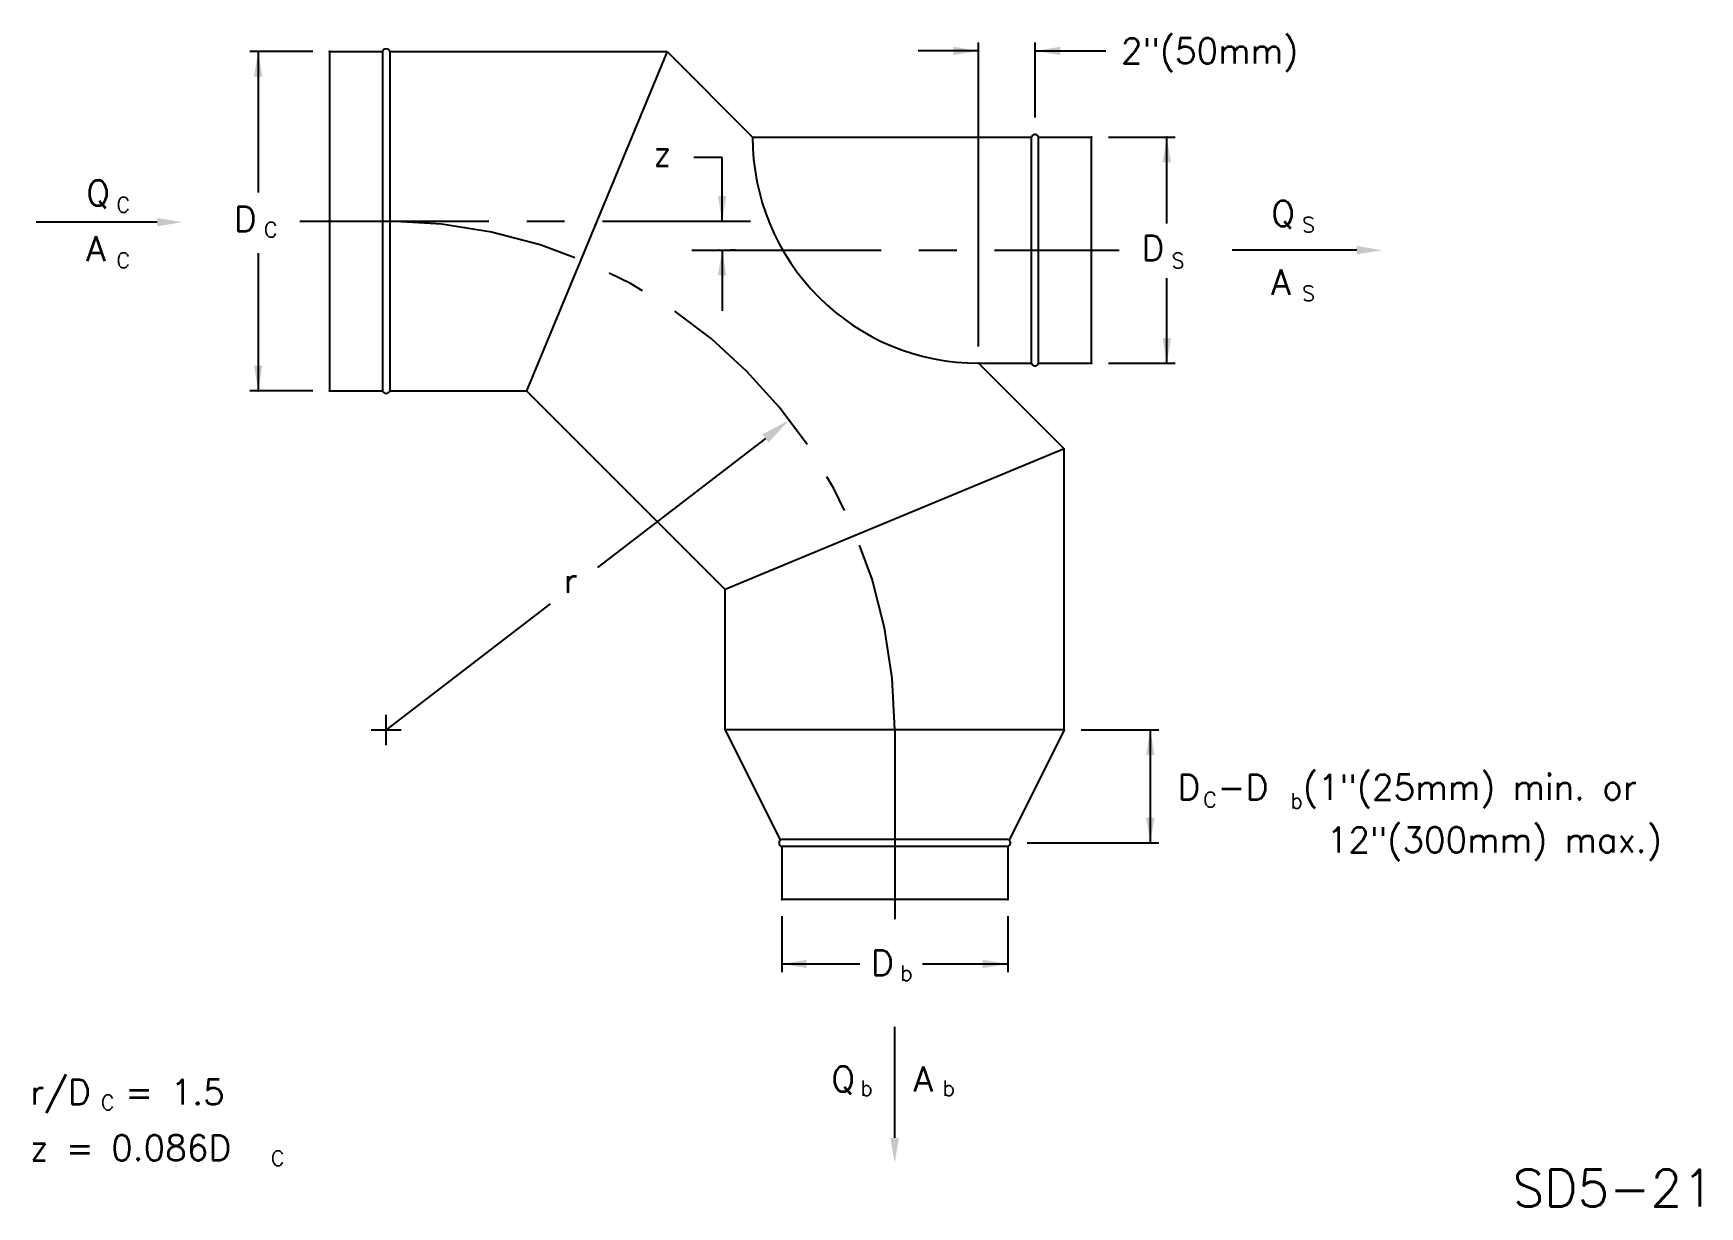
# Model space of a CAD drawing. Extents: x 0.85 to 10.76, y 0.63 to 7.6.
import ezdxf
from ezdxf.enums import TextEntityAlignment as Align

# ---------------------------------------------------------------- set-up
doc = ezdxf.new("R2010")
doc.units = 0
doc.header["$LTSCALE"] = 0.9
doc.header["$MEASUREMENT"] = 0
doc.linetypes.add('CENTER', pattern=[2, 1.25, -0.25, 0.25, -0.25])
doc.layers.get('0').update_dxf_attribs({"linetype": 'CONTINUOUS'})
doc.layers.get('DEFPOINTS').update_dxf_attribs({"linetype": 'CONTINUOUS'})
for name, color, linetype in [('ALT', 7, 'CONTINUOUS'), ('CENTER', 7, 'CENTER'), ('NUMBER', 7, 'CONTINUOUS')]:
    doc.layers.add(name, color=color, linetype=linetype)
doc.styles.add('ROMANS', font='romans')

msp = doc.modelspace()

# ---------------------------------------------------------------- linework, layer by layer
for p, q in [((2.5099, 7.4932), (2.1346, 7.4932)), ((2.1846, 7.4932), (2.1846, 6.6558)), ((2.6099, 7.4932), (2.925, 7.4932)), ((2.6099, 7.4932), (2.6099, 5.4768)), ((2.925, 7.4932), (2.925, 5.4768)), ((2.967, 7.4932), (2.967, 5.4768)), ((2.967, 7.4932), (4.6164, 7.4932)), ((4.6164, 7.4932), (3.7812, 5.4768)), ((4.6164, 7.4932), (5.1255, 6.9841)), ((5.1255, 6.9841), (6.7848, 6.9841)), ((6.7848, 5.6399), (6.7848, 6.9841)), ((6.8268, 5.6399), (6.8268, 6.9841)), ((6.8268, 6.9841), (7.1419, 6.9841)), ((7.1419, 5.6399), (7.1419, 6.9841)), ((7.2419, 6.9841), (7.6393, 6.9841)), ((7.5893, 6.4706), (7.5893, 6.9841)), ((1.5847, 6.4787), (0.8633, 6.4787)), ((4.8492, 6.485), (4.8943, 6.485)), ((2.1846, 6.2947), (2.1846, 5.4768)), ((5.0246, 6.312), (4.9943, 6.312)), ((8.7193, 6.312), (7.9773, 6.312)), ((7.5893, 5.6399), (7.5893, 6.1447)), ((6.4697, 5.6399), (6.7848, 5.6399)), ((6.4697, 5.6399), (6.9788, 5.1308)), ((6.8268, 5.6399), (7.1419, 5.6399)), ((7.2419, 5.6399), (7.6393, 5.6399)), ((2.5099, 5.4768), (2.1346, 5.4768)), ((2.6099, 5.4768), (2.925, 5.4768)), ((2.967, 5.4768), (3.7812, 5.4768)), ((3.7812, 5.4768), (4.9624, 4.2956)), ((6.9788, 5.1308), (4.9624, 4.2956)), ((6.9788, 3.4604), (6.9788, 5.1308)), ((4.9624, 3.4604), (4.9624, 4.2956)), ((6.9788, 3.4604), (4.9624, 3.4604)), ((4.9624, 3.4604), (5.2902, 2.8047)), ((6.9788, 3.4604), (6.651, 2.8047)), ((6.6427, 2.8092), (5.2984, 2.8092)), ((5.2984, 2.7672), (5.2984, 2.4522)), ((6.6427, 2.7672), (5.2984, 2.7672)), ((6.6427, 2.7672), (6.6427, 2.4522)), ((6.6427, 2.4522), (5.2984, 2.4522)), ((5.2984, 2.3522), (5.2984, 2.0194)), ((6.6427, 2.3522), (6.6427, 2.0194)), ((5.2984, 2.0694), (5.7629, 2.0694)), ((6.1358, 2.0694), (6.6427, 2.0694)), ((5.9706, 1.0346), (5.9706, 1.6944))]:
    msp.add_line(p, q)
at = {"color": 0, "linetype": 'ByBlock'}
for p, q in [((5.202, 5.193), (4.2022, 4.4252)), ((3.922, 4.21), (2.946, 3.4604))]:
    msp.add_line(p, q, dxfattribs=at)
for centre, radius, start, end in [((2.946, 7.487), 0.0219, 16.2602, 163.7398), ((6.4678, 6.9822), 1.3424, 179.91889, 270.08111), ((6.8058, 6.978), 0.0219, 16.2602, 163.7398), ((6.8058, 5.646), 0.0219, 196.2602, 343.7398), ((2.946, 5.4829), 0.0219, 196.2602, 343.7398), ((5.3046, 2.7882), 0.0219, 106.2602, 253.7398), ((6.6366, 2.7882), 0.0219, 286.2602, 73.7398)]:
    msp.add_arc(centre, radius, start, end)
for points in [[(2.2095, 7.3438), (2.1597, 7.3438), (2.1846, 7.4932)], [(7.6142, 6.8347), (7.5644, 6.8347), (7.5893, 6.9841)], [(1.5847, 6.5037), (1.5847, 6.4537), (1.7348, 6.4787)], [(8.7193, 6.337), (8.7193, 6.287), (8.8693, 6.312)], [(7.6142, 5.7893), (7.5644, 5.7893), (7.5893, 5.6399)], [(2.2095, 5.6262), (2.1597, 5.6262), (2.1846, 5.4768)], [(5.4478, 2.0445), (5.4478, 2.0943), (5.2984, 2.0694)], [(6.4933, 2.0445), (6.4933, 2.0943), (6.6427, 2.0694)], [(5.9956, 1.0346), (5.9456, 1.0346), (5.9706, 0.8846)]]:
    msp.add_solid(points)
msp.add_solid([(5.2203, 5.1692), (5.1837, 5.2168), (5.3448, 5.3027)], dxfattribs=at)
at = {"layer": 'ALT'}
for p, q in [((6.4697, 5.7399), (6.4697, 7.5466)), ((6.8058, 7.0999), (6.8058, 7.5466)), ((6.4697, 7.4966), (6.1097, 7.4966)), ((6.8058, 7.4966), (7.1658, 7.4966)), ((7.1658, 7.4966), (7.2261, 7.4966)), ((4.9443, 6.8628), (4.7762, 6.8628)), ((4.9443, 6.485), (4.9443, 6.8628)), ((4.9443, 6.312), (4.9443, 5.952))]:
    msp.add_line(p, q, dxfattribs=at)
at = {"layer": 'ALT', "linetype": 'ByBlock'}
for p, q in [((7.0788, 3.4604), (7.5409, 3.4604)), ((7.4909, 3.4604), (7.4909, 2.7882)), ((6.7585, 2.7882), (7.5409, 2.7882))]:
    msp.add_line(p, q, dxfattribs=at)
msp.add_point((7.4909, 2.7882), dxfattribs=at)
at = {"layer": 'ALT'}
for points in [[(6.3203, 7.4717), (6.3203, 7.5215), (6.4697, 7.4966)], [(6.9552, 7.4717), (6.9552, 7.5215), (6.8058, 7.4966)], [(4.9692, 6.6344), (4.9194, 6.6344), (4.9443, 6.485)], [(4.9692, 6.1626), (4.9194, 6.1626), (4.9443, 6.312)]]:
    msp.add_solid(points, dxfattribs=at)
at = {"layer": 'ALT', "linetype": 'ByBlock'}
for points in [[(7.5158, 3.311), (7.466, 3.311), (7.4909, 3.4604)], [(7.5158, 2.9376), (7.466, 2.9376), (7.4909, 2.7882)]]:
    msp.add_solid(points, dxfattribs=at)
at = {"layer": 'CENTER'}
for p, q in [((2.4319, 6.485), (5.114, 6.485)), ((4.7649, 6.312), (7.3054, 6.312)), ((5.9706, 3.4604), (5.9706, 2.3205))]:
    msp.add_line(p, q, dxfattribs=at)
at = {"layer": 'CENTER', "color": 0}
for p, q in [((2.946, 3.3704), (2.946, 3.5504)), ((2.856, 3.4604), (3.036, 3.4604))]:
    msp.add_line(p, q, dxfattribs=at)
at = {"layer": 'CENTER'}
msp.add_arc((2.946, 3.4604), 3.0246, 0, 89.60211, dxfattribs=at)
at = {"layer": 'DEFPOINTS', "color": 0, "linetype": 'ByBlock'}
for p in [(5.3448, 5.3027), (2.946, 3.4604)]:
    msp.add_point(p, dxfattribs=at)
at = {"layer": 'NUMBER'}
for p in [(2.6099, 7.4932), (6.8058, 7.4966), (6.8058, 6.9999), (7.1419, 6.9841), (7.5893, 6.9841), (4.9443, 6.485), (4.9492, 6.485), (4.9246, 6.312), (6.4697, 5.6399), (7.1419, 5.6399), (2.1846, 5.4768), (2.6099, 5.4768), (5.2984, 2.4522), (6.6427, 2.4522), (6.6427, 2.0694)]:
    msp.add_point(p, dxfattribs=at)
at = {"layer": 'NUMBER', "color": 0, "linetype": 'ByBlock'}
for p in [(6.9788, 3.4604), (6.6585, 2.7882)]:
    msp.add_point(p, dxfattribs=at)

# ---------------------------------------------------------------- texts
at = {"style": 'ROMANS'}
for s, p in [('Q', (1.1615, 6.5767)), ('D', (2.0397, 6.4225)), ('Q', (8.2098, 6.4551)), ('A', (1.1615, 6.2462)), ('D', (7.4382, 6.2499)), ('A', (8.2098, 6.0472)), ('r', (4.0011, 4.2748)), ('D', (5.8295, 2.0007)), ('r/D  = 1.5', (0.8281, 1.2325)), ('Q', (5.5934, 1.3098)), ('A', (6.0828, 1.3098)), ('z = 0.086D', (0.8281, 0.9007))]:
    msp.add_text(s, height=0.15, dxfattribs=at).set_placement(p)
for s, p in [('C', (1.3821, 6.5818)), ('C', (2.2596, 6.4338)), ('S', (8.4322, 6.4634)), ('C', (1.3821, 6.2513)), ('S', (7.6553, 6.2503)), ('S', (8.4322, 6.0554)), ('b', (6.0408, 2.0144)), ('C', (1.2892, 1.2457)), ('b', (5.8036, 1.3305)), ('b', (6.293, 1.3305)), ('C', (2.3011, 0.9139))]:
    msp.add_text(s, height=0.09, dxfattribs=at).set_placement(p, align=Align.MIDDLE)
at = {"layer": 'ALT', "style": 'ROMANS'}
for s, p in [('2"(50mm)', (7.3163, 7.4224)), ('D -D  (1"(25mm) min. or', (7.6527, 3.0452)), ('12"(300mm) max.)', (8.5402, 2.7315))]:
    msp.add_text(s, height=0.15, dxfattribs=at).set_placement(p)
msp.add_text('z', height=0.15, dxfattribs=at).set_placement((4.6435, 6.8125), align=Align.RIGHT)
for s, p in [('C', (7.8466, 3.0452)), ('b', (8.3621, 3.0385))]:
    msp.add_text(s, height=0.09, dxfattribs=at).set_placement(p, align=Align.MIDDLE)
at = {"layer": 'NUMBER', "style": 'ROMANS'}
msp.add_text('SD5-21', height=0.22, dxfattribs=at).set_placement((9.646, 0.6262))

doc.saveas('drawing.dxf')
